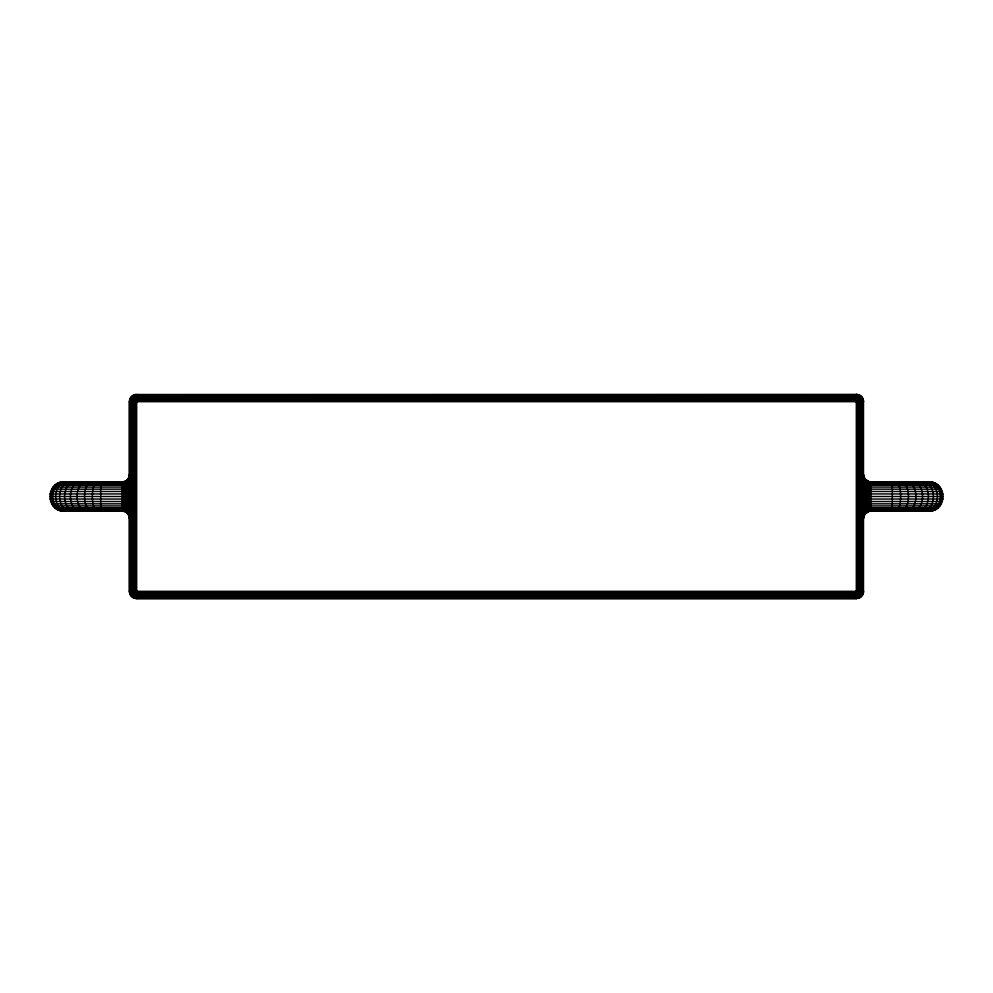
<?xml version="1.0" encoding="UTF-8"?>
<svg xmlns="http://www.w3.org/2000/svg" width="993" height="993" viewBox="0 0 993 993"><rect width="100%" height="100%" fill="white"/><g stroke="black" fill="none" stroke-linecap="round" stroke-linejoin="round"><path stroke-width="1.49" d="M129.388 518.383C129.462 514.486 125.999 511.023 122.102 511.085L64.235 511.085C45.455 511.904 45.455 481.096 64.235 481.915L122.102 481.915C125.999 481.977 129.462 478.514 129.388 474.617M129.388 401.681C129.326 397.783 132.789 394.32 136.686 394.395L136.686 598.605L856.314 598.605C860.223 598.667 863.575 595.179 863.612 591.319L129.388 591.319L129.388 401.681L863.612 401.681C863.674 397.783 860.211 394.32 856.314 394.395L136.686 394.506M129.5 400.415L136.686 401.681L131.995 396.095L129.5 401.681L129.5 591.319C129.276 595.241 132.814 598.667 136.686 598.605M863.612 518.383L863.612 474.617M857.567 598.394L856.314 591.319L863.165 593.814L863.5 591.319L863.5 401.681L862.532 398.094L859.963 395.363M863.724 517.117L865.313 513.691L869.632 511.196L928.765 511.085C947.545 511.904 947.545 481.096 928.765 481.915L869.632 481.804L865.313 479.309L863.724 475.883M129.388 474.952C129.45 478.837 125.962 482.201 122.102 482.139L61.703 482.139M863.612 518.048C863.55 514.163 867.038 510.799 870.898 510.861L931.297 510.861M129.388 475.945C129.425 479.768 125.826 482.871 122.102 482.797L59.245 482.797M863.612 517.055C863.575 513.232 867.174 510.129 870.898 510.203L933.755 510.203M129.388 477.546L127.687 481.605L123.368 483.777L56.949 483.864M863.612 515.454L865.313 511.395L869.632 509.223L936.051 509.136M129.388 479.743L127.687 483.33L123.368 485.242L54.863 485.329M863.612 513.257L865.313 509.67L869.632 507.758L938.137 507.671M129.388 482.437L127.687 485.453L123.368 487.054L53.063 487.129M863.612 510.563L865.313 507.547L869.632 505.946L939.937 505.871M129.388 485.565L127.687 487.898L123.368 489.152L51.599 489.201M135.42 598.494L136.686 591.319L129.5 592.585L129.388 591.319M856.314 394.506L857.567 394.606L856.314 401.681L863.5 400.415M863.612 507.435L865.313 505.102L869.632 503.848L941.401 503.799M129.388 489.015L127.687 490.616L123.368 491.473L50.531 491.51M863.612 503.985L865.313 502.384L869.632 501.527L942.469 501.49M129.388 492.702L123.368 493.943L49.873 493.968M863.612 500.298L869.632 499.057L943.127 499.032M133.037 597.637L136.686 591.319L129.835 593.814L129.611 592.56M859.901 395.462L856.314 401.681L863.165 399.186M862.632 594.968L861.812 595.937L856.314 591.319L858.808 598.171L859.963 597.637M860.931 396.182L856.314 401.681L858.771 394.929L857.567 394.606M131.995 596.905L136.686 591.319L130.368 594.968M861.899 397.001L856.314 401.681L862.632 398.032M95.39 510.861C91.344 504.208 91.344 488.792 95.39 482.139M897.61 482.139C901.656 488.792 901.656 504.208 897.61 510.861M90.214 510.861L89.432 511.085C82.903 504.37 82.903 488.63 89.432 481.915L90.214 482.139M902.786 482.139L903.568 481.915C910.097 488.63 910.097 504.37 903.568 511.085L902.786 510.861M85.299 510.861C74.338 509.049 74.338 483.951 85.299 482.139M907.701 482.139C918.662 483.951 918.662 509.049 907.701 510.861M80.756 510.861C67.003 510.886 67.003 482.114 80.756 482.139M912.244 482.139C925.997 482.114 925.997 510.886 912.244 510.861M76.709 510.861C60.548 512.326 60.548 480.674 76.709 482.139M916.291 482.139C932.452 480.674 932.452 512.326 916.291 510.861M919.754 482.139C937.913 479.569 937.913 513.431 919.754 510.861M73.246 510.861C55.087 513.431 55.087 479.569 73.246 482.139M70.466 510.861C50.705 514.225 50.705 478.775 70.466 482.139M922.534 482.139C942.295 478.775 942.295 514.225 922.534 510.861M68.43 510.861C47.515 514.784 47.515 478.216 68.43 482.139M924.57 482.139C945.485 478.216 945.485 514.784 924.57 510.861M67.189 510.861C45.566 515.094 45.566 477.906 67.189 482.139M925.811 482.139C947.434 477.906 947.434 515.094 925.811 510.861M64.235 511.085L66.767 510.861M926.233 482.139L928.765 481.915M931.297 482.139L870.898 482.139C867.038 482.201 863.55 478.837 863.612 474.952M933.755 482.797L870.898 482.797C867.174 482.871 863.575 479.768 863.612 475.945M936.051 483.864L869.632 483.777L865.313 481.605L863.612 477.546M938.137 485.329L869.632 485.242L865.313 483.33L863.612 479.743M939.937 487.129L869.632 487.054L865.313 485.453L863.612 482.437M941.401 489.201L869.632 489.152L865.313 487.898L863.612 485.565M942.469 491.51L869.632 491.473L865.313 490.616L863.612 489.015M943.127 493.968L869.632 493.943L863.612 492.702M49.65 496.5L129.388 496.5M863.612 496.5L943.35 496.5M49.873 499.032L123.368 499.057L129.388 500.298M50.531 501.49L123.368 501.527L127.687 502.384L129.388 503.985M51.599 503.799L123.368 503.848L127.687 505.102L129.388 507.435M53.063 505.871L123.368 505.946L127.687 507.547L129.388 510.563M54.863 507.671L123.368 507.758L127.687 509.67L129.388 513.257M56.949 509.136L123.368 509.223L127.687 511.395L129.388 515.454M59.245 510.203L122.102 510.203C125.826 510.129 129.425 513.232 129.388 517.055M61.703 510.861L122.102 510.861C125.962 510.799 129.45 514.163 129.388 518.048M136.686 598.494L856.314 598.494M926.233 510.861L928.765 511.085M64.235 481.915L66.767 482.139M863.5 592.585L856.314 591.319L859.901 597.538M129.835 399.186L136.686 401.681L135.42 394.506L134.229 394.929L136.686 401.681L130.368 398.032M133.099 597.538L134.229 598.071L136.686 591.319L131.101 595.999L130.468 594.906M862.532 594.906L856.314 591.319L861.005 596.905M131.101 397.001L136.686 401.681L133.037 395.363M892.297 481.915L892.297 511.085M870.898 481.915L870.898 511.085M869.632 481.804L869.632 511.196M868.403 481.468L868.403 511.532M867.249 480.935L867.249 512.065M866.219 480.202L866.219 512.798M865.313 479.309L865.313 513.691M864.58 478.266L864.58 514.734M864.047 477.112L864.047 515.888M856.314 394.395L856.314 598.605M128.953 477.112L128.953 515.888M128.42 478.266L128.42 514.734M127.687 479.309L127.687 513.691M126.781 480.202L126.781 512.798M125.751 480.935L125.751 512.065M124.597 481.468L124.597 511.532M123.368 481.804L123.368 511.196M122.102 481.915L122.102 511.085M100.703 481.915L100.703 511.085M129.934 400.489L129.835 591.319L131.436 595.726L135.495 598.071L856.314 598.171L860.72 596.57L863.066 592.511L863.165 401.681L861.564 397.274L857.505 394.929L136.686 394.829L132.28 396.43L129.934 400.489M130.468 400.589L130.368 591.319L131.846 595.378L135.594 597.538L856.314 597.637L860.372 596.16L862.532 592.411L862.632 401.681L861.154 397.622L857.406 395.462L136.686 395.363L132.628 396.84L130.468 400.589M131.188 400.713L131.101 591.319L132.404 594.906L135.718 596.818L856.314 596.905L859.901 595.601L861.812 592.287L861.899 401.681L860.596 398.094L857.282 396.182L136.686 396.095L133.099 397.399L131.188 400.713M132.069 400.874L131.995 591.319L133.099 594.335L135.867 595.937L856.314 595.999L859.33 594.906L860.931 592.126L861.005 401.681L859.901 398.665L857.133 397.063L136.686 397.001L133.67 398.094L132.069 400.874M133.099 401.048L133.037 591.319L133.894 593.665L136.053 594.906L856.314 594.968L858.66 594.112L859.901 591.952L859.963 401.681L859.106 399.335L856.947 398.094L136.686 398.032L134.34 398.888L133.099 401.048M134.229 401.246L134.192 591.319L136.252 593.777L856.314 593.814L858.771 591.754L858.808 401.681L856.748 399.223L136.686 399.186L134.229 401.246M135.433 401.47L135.42 591.319L136.463 592.56L856.314 592.585L857.567 591.53L857.58 401.681L856.537 400.44L136.686 400.415L135.433 401.47"/></g></svg>
